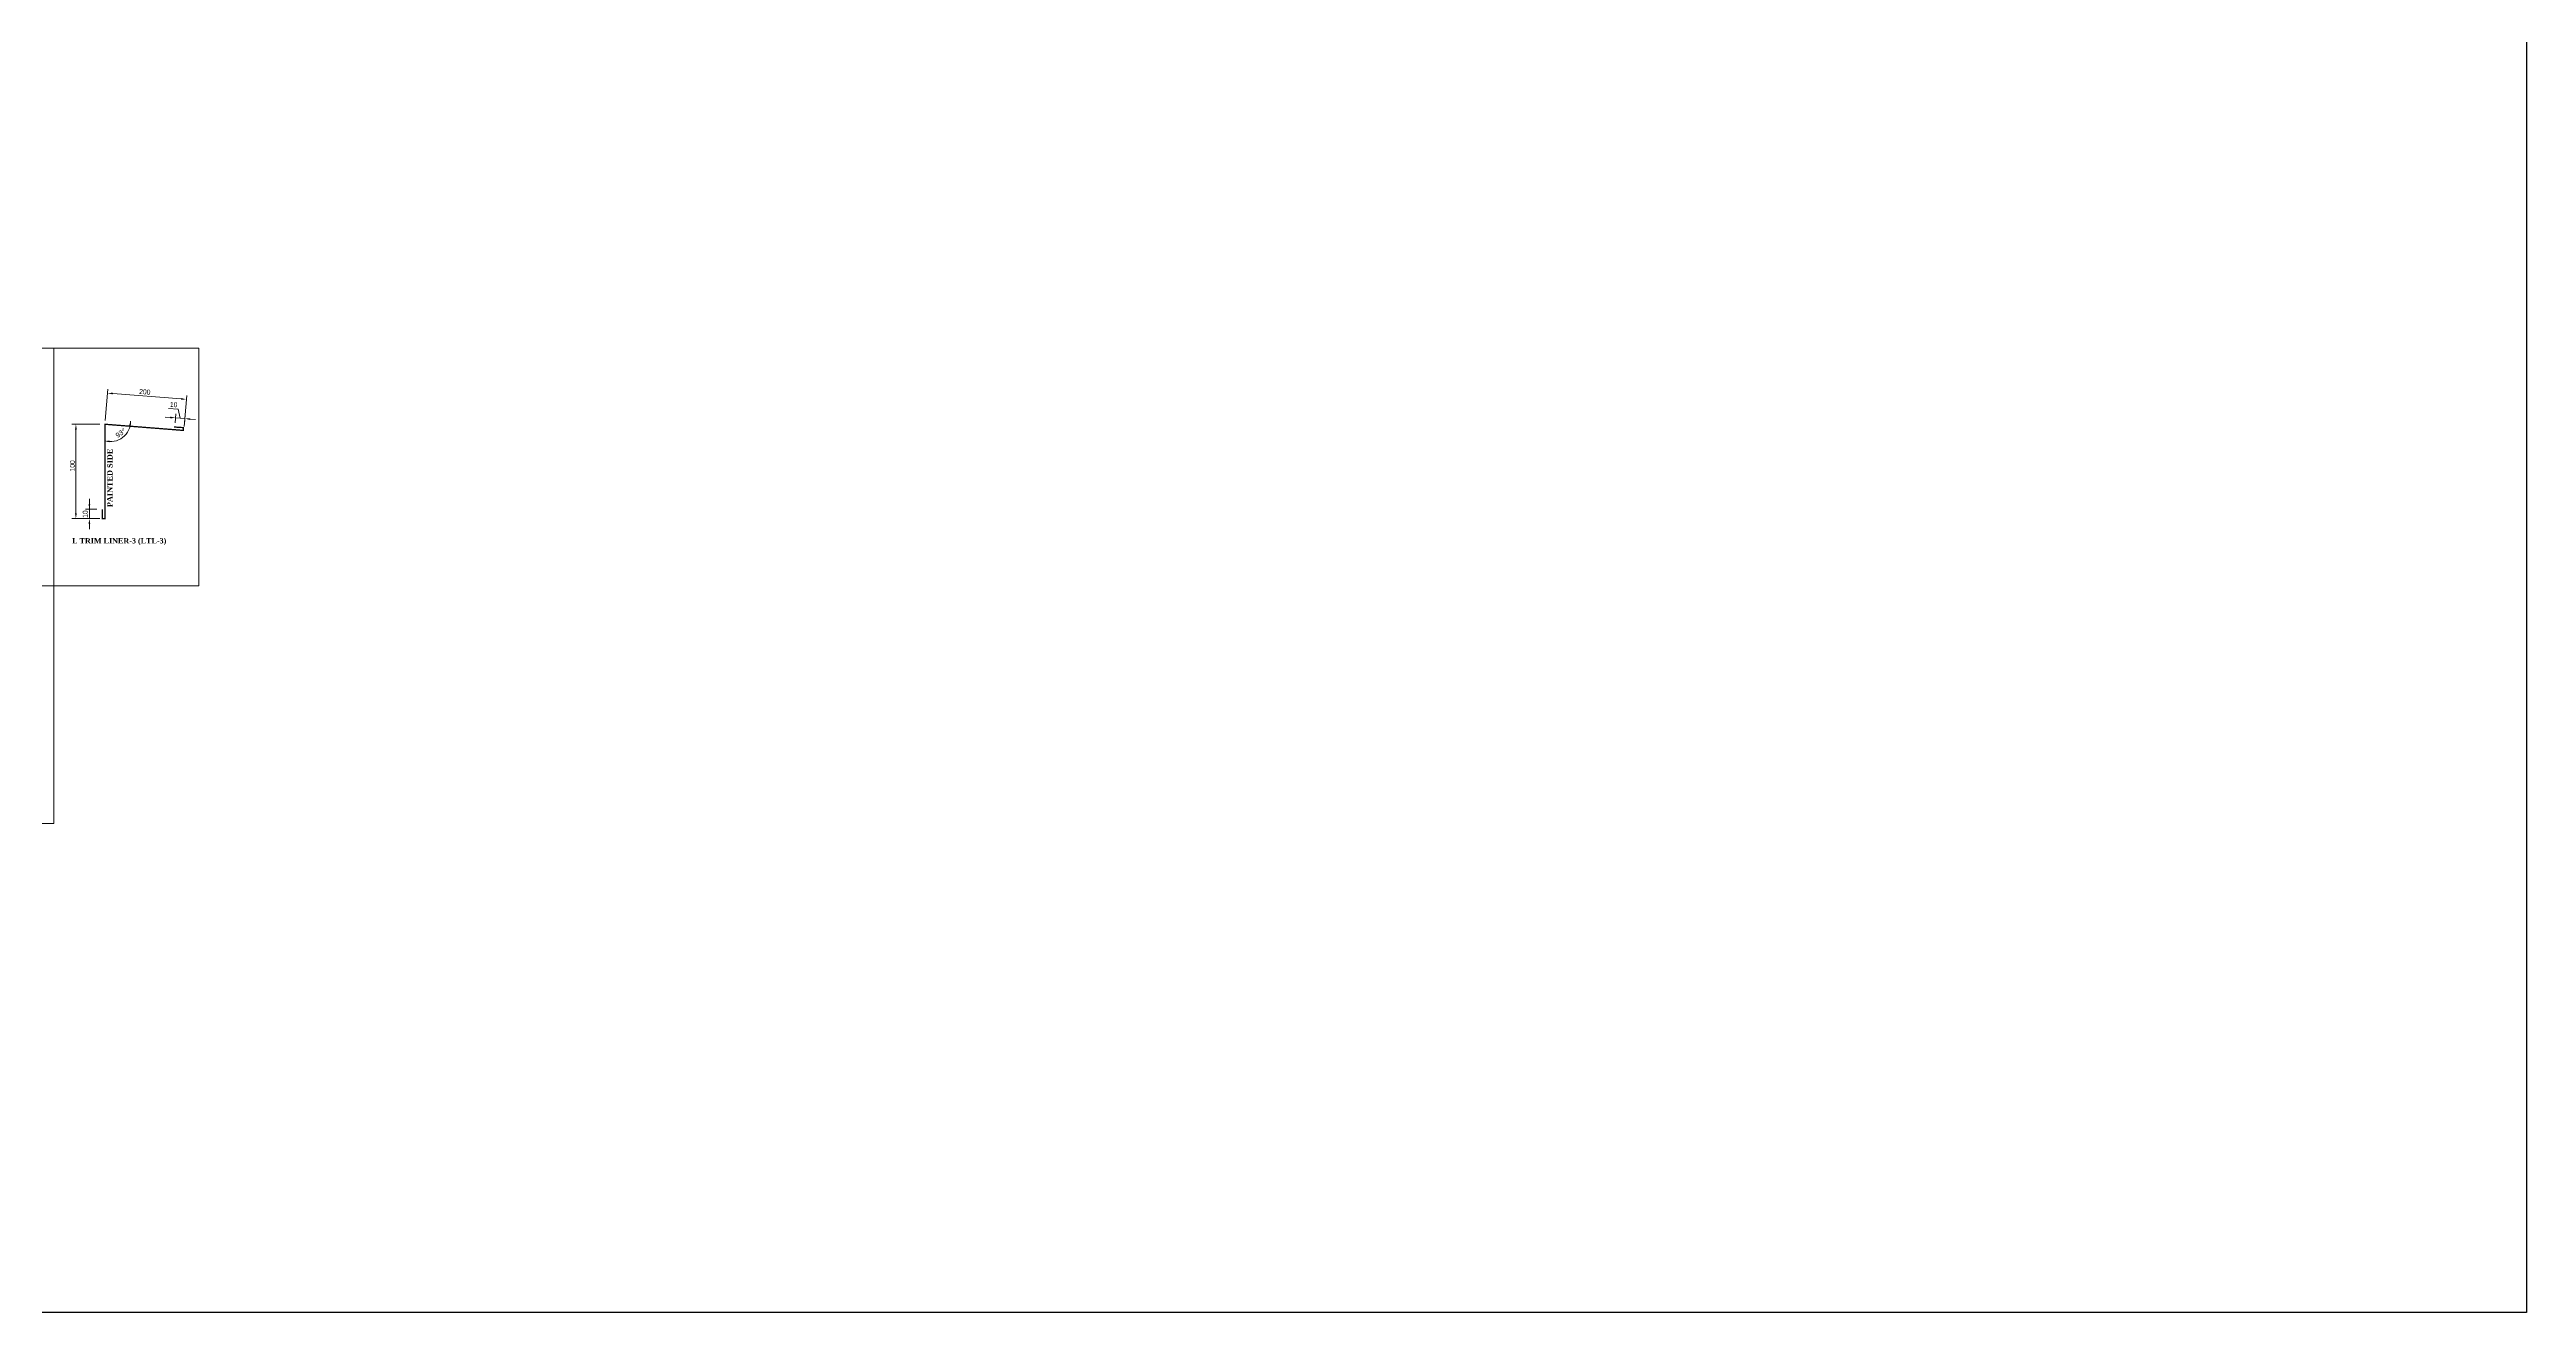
# Model space of a CAD drawing. Header units: millimetres. Extents: x 0 to 2669304, y -3314102 to 0.
# Drawn here: x 2574414 to 2669304, y -3314102 to -3265734 of the extents above; entities that cross this region are included whole.
import ezdxf

# ---------------------------------------------------------------- set-up
doc = ezdxf.new("R2010")
doc.units = ezdxf.units.MM
doc.header["$LTSCALE"] = 0.4
doc.header["$MEASUREMENT"] = 0
doc.linetypes.add('CONTIN', pattern=[0])
doc.layers.add('22', color=7, linetype='CONTIN')
doc.layers.add('Seal-Text', color=60, linetype='Continuous')
for name, color, linetype, lineweight in [('AllTrims', 11, 'Continuous', 9), ('Dimensions', 5, 'Continuous', 0), ('Outer Line', 1, 'Continuous', 30)]:
    doc.layers.add(name, color=color, linetype=linetype, lineweight=lineweight)
doc.styles.get("Standard").update_dxf_attribs({"font": 'ARIALN.TTF'})
doc.styles.add('TIMESNEWROMAN', font='timesbd.ttf')

msp = doc.modelspace()

# ---------------------------------------------------------------- linework, layer by layer
at = {"linetype": 'Continuous', "lineweight": 9}
msp.add_line((2535766.1017, -3295371.26), (2574576.7501, -3295371.26), dxfattribs=at)
at = {"layer": '22', "lineweight": 9}
for p, q in [((2580139.1017, -3277172.077), (2535766.1017, -3277172.077)), ((2574576.7501, -3286271.6685), (2574576.7501, -3277172.077)), ((2580139.1017, -3286271.6685), (2580139.1017, -3277172.077)), ((2535766.1017, -3286271.6685), (2576942.8104, -3286271.6685)), ((2574576.7501, -3295371.26), (2574576.7501, -3286271.6685))]:
    msp.add_line(p, q, dxfattribs=at)
at = {"layer": 'AllTrims', "color": 4, "lineweight": 9}
msp.add_line((2574581.7956, -3292704.4602), (2574581.7956, -3292704.4602), dxfattribs=at)
at = {"layer": 'AllTrims', "color": 4, "lineweight": 5, "const_width": 50}
msp.add_lwpolyline([(2576432.0562, -3283341.2277), (2576432.0562, -3283700.2564), (2576539.7648, -3283700.2564), (2576539.7648, -3280085.15), (2579536.3017, -3280320.3615), (2579539.7739, -3280213.3839), (2579183.182, -3280190.1432)], dxfattribs=at)
at = {"layer": 'Dimensions', "lineweight": 5}
for p, q in [((2576551.5026, -3279934.8155), (2576644.5525, -3278743.0531)), ((2576833.2607, -3278909.038), (2579456.2891, -3279113.8375)), ((2579575.423, -3280170.9157), (2579668.4729, -3278979.1533)), ((2576338.7088, -3280085.15), (2575273.4638, -3280085.15)), ((2575424.2559, -3283499.2004), (2575424.2559, -3280286.2061)), ((2579040.6164, -3279825.3273), (2578840.1703, -3279809.677)), ((2579225.8678, -3280035.5869), (2579252.8001, -3279690.6431)), ((2579599.0017, -3279868.9246), (2579241.0624, -3279840.9776)), ((2579420.0321, -3279854.9511), (2579344.5253, -3279506.7421)), ((2579583.8071, -3280063.5339), (2579610.7395, -3279718.5901)), ((2575940.5497, -3283140.1717), (2575940.5497, -3282939.1156)), ((2575940.5497, -3283520.7421), (2575940.5497, -3282939.1156)), ((2575940.5497, -3282939.1156), (2575940.5497, -3282999.8355)), ((2576338.7088, -3283700.2564), (2575273.4638, -3283700.2564)), ((2576231.0002, -3283341.2277), (2575789.7577, -3283341.2277)), ((2576231.0002, -3283700.2564), (2575789.7577, -3283700.2564)), ((2575940.5497, -3283341.2277), (2575940.5497, -3283700.2564)), ((2575940.5497, -3283901.3125), (2575940.5497, -3284102.3686))]:
    msp.add_line(p, q, dxfattribs=at)
at = {"layer": 'Dimensions', "color": 2, "lineweight": 5}
for p, q in [((2579344.5253, -3279506.7421), (2578968.3898, -3279477.3744)), ((2579799.4478, -3279884.575), (2579999.8938, -3279900.2253))]:
    msp.add_line(p, q, dxfattribs=at)
at = {"layer": 'Dimensions', "lineweight": 5}
msp.add_arc((2576739.813, -3279973.3147), 778.4969, 255.109817627, 0.203015738, dxfattribs=at)
for points in [[(2576835.8691, -3278875.6303), (2576830.6523, -3278942.4456), (2576632.8147, -3278893.3876)], [(2579458.8975, -3279080.4299), (2579453.6807, -3279147.2452), (2579656.7351, -3279129.4879)], [(2575390.7465, -3280286.2061), (2575457.7652, -3280286.2061), (2575424.2559, -3280085.15)], [(2577458.1983, -3280143.6192), (2577518.4777, -3280153.9126), (2577519.2181, -3279967.9275)], [(2579043.2247, -3279791.9196), (2579038.008, -3279858.735), (2579241.0624, -3279840.9776)], [(2579802.0561, -3279851.1673), (2579796.8394, -3279917.9826), (2579599.0017, -3279868.9246)], [(2576717.1621, -3280773.2892), (2576722.7042, -3280712.3889), (2576537.2321, -3280726.2127)], [(2575907.0404, -3283140.1717), (2575974.0591, -3283140.1717), (2575940.5497, -3283341.2277)], [(2575390.7465, -3283499.2004), (2575457.7652, -3283499.2004), (2575424.2559, -3283700.2564)], [(2575907.0404, -3283901.3125), (2575974.0591, -3283901.3125), (2575940.5497, -3283700.2564)]]:
    msp.add_solid(points, dxfattribs=at)
at = {"layer": 'Outer Line'}
msp.add_lwpolyline([(2169346.6817, -3073386.0148), (2669303.996, -3073386.0148), (2669303.996, -3314102.072), (2169346.6817, -3314102.072)], close=True, dxfattribs=at)
at = {"layer": 'Seal-Text', "lineweight": 5}
msp.add_lwpolyline([(2574576.7501, -3295371.2601), (2574576.7501, -3295371.2601), (2574576.7501, -3286271.6685), (2580139.1017, -3286271.6685), (2580139.1017, -3286271.6685)], dxfattribs=at)

# ---------------------------------------------------------------- texts
at = {"layer": 'Dimensions', "color": 3, "lineweight": 5, "char_height": 188.49007, "attachment_point": 5}
for s, insert, rotation in [('\\A1;200', (2578064.1219, -3278845.5885), 355.535544681), ('\\A1;10', (2579168.8395, -3279333.4729), 355.535544681), ('\\A1;93°', (2577143.8263, -3280418.6177), 34.878606135), ('\\A1;100', (2575289.8937, -3281678.751), 90), ('\\A1;10', (2575781.4818, -3283524.9755), 90)]:
    msp.add_mtext(s, dxfattribs=dict(at, insert=insert, rotation=rotation))
at = {"layer": 'Seal-Text', "linetype": 'CONTIN', "lineweight": 5, "style": 'TIMESNEWROMAN'}
msp.add_text('PAINTED SIDE', height=206.800531, rotation=90, dxfattribs=at).set_placement((2576828.8698, -3283260.0639))
at = {"layer": 'Seal-Text', "lineweight": 5, "insert": (2577083.6272, -3284581.1431), "char_height": 202.952207, "attachment_point": 5, "style": 'TIMESNEWROMAN'}
msp.add_mtext('\\A1;L TRIM LINER-3 (LTL-3)', dxfattribs=at)

doc.saveas('drawing.dxf')
